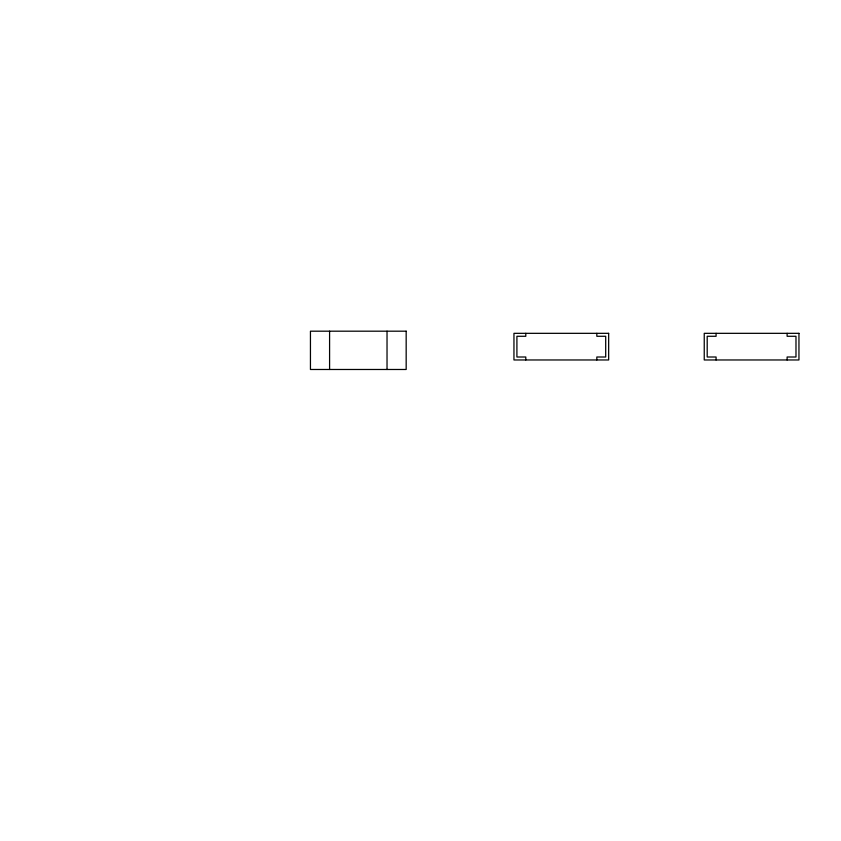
<?xml version="1.0" encoding="UTF-8"?>
<svg xmlns="http://www.w3.org/2000/svg" width="841" height="841" viewBox="0 0 841 841"><rect width="100%" height="100%" fill="white"/><g stroke="black" fill="none" stroke-linecap="round" stroke-linejoin="round"><path stroke-width="1.26" d="M787.113 333.33L787.113 336.284L795.985 336.284L795.985 357.005L787.113 357.005L787.113 359.969M716.08 333.33L716.08 336.284L707.197 336.284L707.197 357.005L716.08 357.005L716.08 359.969M596.826 333.33L596.826 336.284L605.699 336.284L605.699 357.005L596.826 357.005L596.826 359.969M525.793 333.33L525.793 336.284L516.91 336.284L516.91 357.005L525.793 357.005L525.793 359.969M387.028 331.186L387.028 369.483M329.588 331.186L329.588 369.483M406.171 331.186L310.445 331.186L310.445 369.483L406.171 369.483L406.171 331.186M608.663 333.33L513.956 333.33L513.956 359.969L608.663 359.969L608.663 333.33M798.95 333.33L704.243 333.33L704.243 359.969L798.95 359.969L798.95 333.33"/></g></svg>
